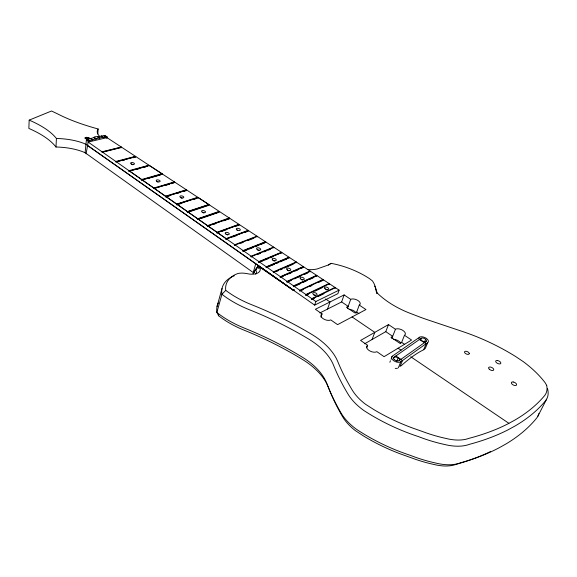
<?xml version="1.0" encoding="UTF-8"?>
<svg xmlns="http://www.w3.org/2000/svg" width="577" height="577" viewBox="0 0 577 577"><rect width="100%" height="100%" fill="white"/><g stroke="black" fill="none" stroke-linecap="round" stroke-linejoin="round"><path stroke-width="0.87" d="M99.432 136.107A34.829 11.994 5.7 0 1 98.148 128.981A126.284 39.214 6.4 0 1 58.176 114.181L51.541 111L29.175 120.124L28.85 128.426A130.532 46.816 1.4 0 1 55.983 147.02A34.303 12.629 4 0 1 85.107 152.746L253.209 272.517L255.748 263.804M55.983 147.02L56.423 138.487A131.102 46.052 1.6 0 0 29.175 120.124M85.107 152.746L86.391 140.031L87.199 139.735L89.219 141.401L89.428 140.947L87.502 139.62L90.459 138.595C95.241 142.324 91.512 138.393 90.459 138.595M97.801 133.929L98.148 128.981M106.817 138.523L107.12 136.9L103.124 137.643L101.105 136.085L97.852 137.037M98.104 136.619L99.871 138.206L97.621 136.691C88.432 136.064 100.795 141.992 94.527 137.42M85.136 138.552L85.475 138.35C84.206 136.316 90.163 137.78 90.582 138.747M88.331 137.679L88.014 139.483A1.904 0.837 10.8 0 0 86.247 138.934M86.103 153.785L87.553 145.498L85.67 144.156A34.447 12.42 4.1 0 0 56.423 138.487M89.089 141.026L88.288 141.322L87.56 145.454L314.667 305.125L337.877 293.664L339.11 290.13L335.381 287.678L311.58 299.218L311.998 299.506L314.4 298.345M102.807 152.126L121.17 147.561L121.278 147.02L106.983 137.636L88.151 142.072L102.028 151.794L102.244 152.559L102.345 152.011L121.596 147.229L135.451 156.331L135.343 156.872L116.568 161.776M135.451 156.331L115.818 161.452L115.71 162L135.775 156.547L148.967 165.21L149.183 165.967L149.299 165.426L161.942 173.727L161.805 174.276L141.516 180.067L141.632 179.519L161.928 173.727L149.299 165.426L128.866 171.218L128.988 170.662L148.967 165.21M121.487 147.77L121.596 147.229M133.107 157.752L135.667 157.088L135.775 156.547M153.677 188.585L153.799 188.037L174.398 181.914L174.261 182.462L153.677 188.585L174.744 182.137L186.335 189.768L186.205 190.316L166.183 196.512M174.398 181.914L162.267 173.951L162.144 174.492L161.805 174.276M174.73 182.144L174.6 182.685L174.261 182.462M181.957 203.227L176.894 204.849L176.677 204.056L165.815 196.447L165.693 197.002L165.354 196.764L165.476 196.209L186.335 189.768M176.894 204.849L177.024 204.294L187.402 211.564L187.619 212.365L187.756 211.809L197.687 218.762L197.904 219.57L198.041 219.008L207.532 225.657L229.264 217.969L229.112 218.517L208.225 225.924M184.049 191.319L186.551 190.54L186.688 189.999L197.781 197.291L197.651 197.832L176.548 204.611M208.593 205.03L208.737 204.482L198.156 197.514L177.009 204.301L187.374 211.571L208.737 204.482L198.135 197.522L198.005 198.07L197.651 197.832M208.953 205.268L209.098 204.72L219.224 211.37L219.448 212.163L219.592 211.615L229.264 217.969M216.829 232.834L216.981 232.271L238.878 224.287L238.727 224.842L216.829 232.834L217.197 233.086L217.341 232.524L239.253 224.532L248.11 230.346L247.951 230.901L225.895 239.181L226.263 239.441L226.415 238.878L248.485 230.591L256.953 236.152L257.169 236.959L257.335 236.404L265.442 241.734L265.283 242.29L242.946 251.132L243.328 251.399L247.461 249.754M223.631 220.84L229.48 218.762L229.632 218.207L238.878 224.287M225.895 239.181L226.047 238.618L248.11 230.346M234.889 226.624L239.102 225.088L239.253 224.532M217.031 306.553L222.03 288.471M265.442 241.734L243.105 250.562L235.12 244.973L234.962 245.535L234.587 245.275L234.745 244.706L256.953 236.152M248.485 230.591L248.326 231.146L247.951 230.901M242.946 251.132L243.105 250.562M243.328 251.399L243.487 250.829L265.831 241.987L273.606 247.093L273.823 247.908L273.996 247.353L281.439 252.243L281.273 252.805L258.698 262.167L259.087 262.441L259.261 261.871L281.836 252.502L288.983 257.198L288.81 257.76L266.141 267.382L266.531 267.656L266.704 267.079L289.38 257.457L296.246 261.972L296.47 262.795L296.65 262.232L303.25 266.574L303.069 267.137L280.22 277.248L280.624 277.523L280.797 276.953L303.661 266.841L310.015 271.017L310.238 271.846M101.105 136.085L104.069 135.732L106.154 137.124M281.439 252.243L258.871 261.597L251.529 256.455L251.363 257.025L250.981 256.758L251.146 256.188L273.606 247.093M258.698 262.167L258.871 261.597M265.831 241.987L265.665 242.549L265.283 242.29M266.141 267.382L266.307 266.805L288.983 257.198M303.25 266.574L280.4 276.671L273.88 272.106L273.7 272.676L273.303 272.402L273.484 271.825L296.246 261.972M281.836 252.502L281.663 253.065L281.273 252.805M280.22 277.248L280.4 276.671M289.38 257.457L289.207 258.02L288.81 257.76M286.899 281.929L310.426 271.284L316.557 275.316L293.549 285.882L287.49 281.634L287.303 282.211L286.899 281.929L287.086 281.352L310.015 271.017M322.694 280.033L322.882 279.47L316.968 275.582L293.96 286.163L293.772 286.74L293.549 285.882M303.661 266.841L303.473 267.403L303.069 267.137M299.622 290.837L323.3 279.744L329.013 283.495L305.882 294.515L300.22 290.548L300.033 291.125L299.622 290.837L299.809 290.26L322.882 279.47M308.5 294.241L306.106 295.381L305.882 294.515M306.106 295.381L306.293 294.804L311.775 298.641L334.963 287.404L329.431 283.769L305.695 295.092M293.368 286.459L316.369 275.878L316.557 275.316M316.968 275.582L316.78 276.145L316.369 275.878M311.58 299.218L311.775 298.641M311.998 299.506L312.193 298.929L315.886 301.519L339.11 290.13M314.667 305.125L315.886 301.519M323.3 279.744L323.106 280.307L318.331 282.542M328.825 284.064L329.013 283.495M329.236 284.338L329.431 283.769M320.971 317.105L322.074 313.902L315.374 309.272L344.116 294.919L350.701 299.333A5.532 2.856 20 0 1 358.079 300.603A5.532 2.856 20 0 1 359.247 305.067L356.673 312.092L354.956 313.001L346.452 307.245L348.183 306.351L341.634 301.93L319.853 312.958M334.963 287.404L335.187 288.248L335.381 287.678M327.534 309.07L329.994 301.973L325.579 298.98M341.634 301.93L344.116 294.919M347.426 308.443L350.701 299.333M366.741 347.736L367.657 345.32L360.575 340.423L388.509 324.584L395.461 329.243A5.734 2.993 22 0 1 402.984 330.498A5.734 2.993 22 0 1 404.484 335.295L411.574 340.041L384.087 356.687L376.86 351.689A5.921 3.224 21.6 0 1 368.991 350.419A5.921 3.224 21.6 0 1 367.657 345.32M372.057 339.514L374.79 332.359L352.071 316.946M364.585 343.805L385.761 331.645L388.509 324.584M391.833 338.425L395.461 329.243M389.857 362.262L390.463 360.748M391.069 359.233L392.281 356.204L419.472 337.257A5.092 2.64 22.8 0 1 426.035 338.187A5.092 2.64 22.8 0 1 427.781 342.507L425.314 348.407L423.77 349.518M393.363 358.822L393.968 357.307L421.123 338.302L420.51 339.774M385.761 331.645L392.67 336.312L390.99 337.3L399.969 343.38L401.635 342.377L404.484 335.295M396.579 361.649L398.101 357.87M398.339 367.823L400.799 361.765L427.781 342.507M399.998 366.626L402.465 360.575L400.763 359.471M418.866 338.735L419.472 337.257M424.441 342.24L425.667 339.298M92.342 139.901L89.428 140.947M97.621 136.691L97.657 137.052M537.692 416.522L546.614 399.183M254.637 271.486L253.13 273.621L255.373 269.538L258.647 265.802L293.102 290.101A43.225 22.106 17 0 0 294.551 290.036M253.13 273.621L258.15 266.011L260.039 267.634L260.162 268.363A13.177 6.852 16.1 0 1 249.488 274.068L246.278 273.498A15.586 8.302 16.2 0 0 237.912 273.498L235.358 274.529A45.893 24.739 17.3 0 0 225.621 289.106L225.758 290.375L226.884 291.226A68.064 35.327 17 0 0 251.644 304.714A315.669 226.09 13.9 0 1 311.731 334.371A61.674 36.084 18.7 0 1 336.716 359.233L337.826 361.685A298.23 142.836 27.7 0 0 352.345 390.232A45.713 25.886 23.3 0 0 365.558 404.268L373.946 409.656A123.803 65.67 23.4 0 0 412.166 427.867L422.573 431.56A97.087 52.413 24.1 0 0 445.718 438.383L448.74 439.068A38.428 21.537 25.5 0 0 466.851 439.018L469.051 438.318A292.012 148.275 17.2 0 0 507.695 423.98L514.186 420.467A291.717 148.145 17.2 0 0 544.457 395.786A41.768 21.082 25.6 0 0 546.664 385.335M85.317 137.521L85.064 137.889L85.648 137.42L88.252 138.112L87.956 137.535M255.64 270.065L257.147 267.93M225.758 290.375L221.914 294.263L216.873 312.431L218.676 315.785L219.772 316.643A67.026 36.257 17.1 0 0 244.064 330.159A308.875 229.098 13.7 0 1 303.026 359.817A60.621 36.885 18.9 0 1 327.368 384.924L328.428 387.412A293.26 146.262 28.4 0 0 342.37 416.349M107.12 136.9L105.238 135.638L104.069 135.732M399.096 360.654L426.122 341.461M376.947 293.643L375.504 288.897A34.663 17.461 19.2 0 0 372.403 280.869L369.446 278.597A57.426 29.658 19.4 0 0 333.679 263.855L331.126 263.357L328.075 265.081L317.162 268.947A25.915 12.86 17.6 0 1 307.39 269.553M328.4 265.067L331.126 263.357M318.396 296.405L323.993 293.686M314.883 291.19L322.86 287.382M301.627 290.382L303.213 289.632M309.582 286.646L311.969 285.528M295.359 286.012L300.119 283.819M303.293 282.355L306.466 280.898M309.64 279.434L313.607 277.609M288.125 281.836L291.399 280.357M294.674 278.879L296.318 278.136M297.956 277.4L300.408 276.289M304.505 274.436L307.779 272.957M281.439 277.162L283.069 276.441M288.781 273.909L291.234 272.827M295.316 271.017L297.761 269.935M301.028 268.485L302.658 267.764M276.145 271.623L278.583 270.563M280.206 269.856L282.651 268.795M284.273 268.089L293.217 264.208M273.303 272.402L296.65 262.232M268.154 266.963L270.577 265.932M272.2 265.247L274.63 264.216M276.246 263.523L278.677 262.492M280.299 261.807L282.73 260.775M284.346 260.083L286.776 259.051M260.703 261.77L263.119 260.768M264.735 260.097L268.767 258.424M270.375 257.753L272.798 256.743M250.981 256.758L273.996 247.353M257.183 254.666L260.515 253.31M263.84 251.961L266.336 250.952M268.002 250.274L270.498 249.264M249.12 249.098L253.253 247.461M254.911 246.805L259.044 245.167M260.703 244.511L264.836 242.874M234.587 245.275L257.335 236.404M240.717 243.314L243.191 242.362M248.124 240.458L253.88 238.236M232.798 236.988L236.887 235.452M245.059 232.38L247.511 231.456M221.409 231.55L226.465 229.704M229.632 218.207L207.871 225.917L207.749 226.472L207.532 225.657L198.019 219.015L219.592 211.615M212.769 224.691L215.271 223.804M85.281 137.73L86.023 137.557M201.214 218.431L218.618 212.444M219.224 211.37L197.659 218.77L187.734 211.817L209.098 204.72M198.373 219.036L218.25 212.206M188.47 212.084L208.102 205.549M187.265 212.12L207.742 205.318M197.781 197.291L176.656 204.063L165.801 196.454L186.688 189.999M193.778 199.426L196.317 198.611M167.359 196.49L169.862 195.711M176.54 193.641L179.043 192.869M165.166 185.498L169.458 184.222M171.167 183.71L173.742 182.938M162.267 173.951L141.516 180.067M147.755 178.61L150.294 177.882M151.989 177.399L154.528 176.67M156.223 176.187L160.449 174.975M95.869 138.841L92.789 139.728M128.873 171.21L147.979 165.988M137.016 169.299L139.62 168.585M143.096 167.633L145.707 166.919M93.979 137.557L90.914 138.509M122.007 160.658L124.567 159.988M96.417 138.704L99.496 137.968M102.028 151.794L121.278 147.02M99.994 137.896L102.987 137.355M85.475 138.35L88.476 139.778M86.06 137.355L86.485 137.557M424.578 342.558L426.237 343.611L423.648 349.799A119.208 30.091 -55.8 0 0 401.015 365.897M419.385 339.514L424.398 342.688M86.528 137.333L86.976 137.622M395.836 356.002L400.957 359.334M229.112 218.517L229.48 218.762M238.727 224.842L239.102 225.088M359.247 305.067L365.955 309.56L337.595 324.642L330.772 319.918A5.72 3.073 19.5 0 1 323.062 318.641A5.72 3.073 19.5 0 1 322.074 313.902M104.552 135.696L106.435 136.958M104.35 135.84L106.276 137.088M101.631 136.006L103.521 137.276M356.673 312.092L358.901 313.592M401.635 342.377L404.455 344.281M398.123 348.191L401.094 350.203M410.759 356.759L508.885 423.33M87.56 139.764L89.457 141.055M86.391 140.031L88.288 141.322M293.102 290.101L260.515 267.641L258.395 268.305L258.15 266.011M154.131 188.268L165.476 196.209L154.117 188.275M226.415 238.878L234.745 244.706M243.487 250.829L251.146 256.188M259.261 261.871L266.307 266.805M266.704 267.079L273.484 271.825M280.797 276.953L287.086 281.352M293.96 286.163L299.809 290.26M102.345 152.011L115.818 161.452M116.143 161.675L128.974 170.669M87.553 145.498L293.239 290.166A43.21 22.164 16.9 0 0 294.688 290.094M87.026 137.355L87.459 137.744M376.478 292.265L378.88 294.587A55.904 26.91 21.3 0 0 410.838 313.592L417.798 316.268A115.703 52.954 21.2 0 0 427.73 319.846L461.449 331.148A139.317 76.481 25.7 0 1 515.831 356.651L523.368 361.707A82.338 43.124 25.3 0 1 545.077 382.638L546.664 385.335M87.509 137.427L87.892 137.91M85.201 138.184L85.403 138.783M218.553 314.487L218.676 315.785M133.143 164.712A1.962 0.894 12.1 0 1 131.34 164.294M158.084 182.08A1.991 0.93 12.8 0 1 156.713 181.546M182.159 198.207A2.019 0.959 13.5 0 1 181.019 197.94M237.558 230.54A2.07 1.017 15.4 0 1 237.205 230.374M227.641 234.933A2.099 1.046 15.1 0 1 227.244 234.882M259.109 250.425A2.12 1.067 16.3 0 1 258.705 250.375M257.912 250.151A2.12 1.067 16.3 0 1 257.537 249.985M289.207 270.844A2.164 1.111 17.5 0 1 287.606 270.397M302.694 280.004A2.185 1.125 18 0 1 301.468 279.722M315.475 295.489A2.229 1.168 18.7 0 1 314.638 295.345M314.227 295.2A2.229 1.168 18.7 0 1 313.838 295.02M327.137 289.863A2.2 1.132 18.9 0 1 325.911 289.582M203.905 212.963A2.048 0.988 14.3 0 1 203.515 212.913M202.743 212.697A2.048 0.988 14.3 0 1 202.397 212.538M274.724 261.02A2.142 1.089 16.9 0 1 273.137 260.573M490.63 451.481A287.541 152.169 17.3 0 1 456.789 464.132L454.611 464.867A37.765 22.005 26.2 0 1 436.739 465.091L433.767 464.42A95.479 53.639 24.6 0 1 411.048 457.712L400.835 454.056A121.797 67.264 23.8 0 1 363.409 435.902L355.216 430.507A44.934 26.463 23.8 0 1 342.37 416.349M218.301 302.968A48.187 26.91 17.3 0 0 216.873 312.431A69.932 37.62 17.1 0 0 244.165 328.024A305.767 225.513 13.8 0 1 302.687 357.408A57.613 34.865 18.9 0 1 326.87 383.64A297.191 147.467 28.3 0 0 340.957 412.843A48.244 28.266 23.7 0 0 356.413 429.259A125.173 68.757 23.8 0 0 410.139 455.275A98.782 55.204 24.5 0 0 435.815 463.057A41.176 23.866 26.1 0 0 460.677 462.761A290.815 153.129 17.3 0 0 499.386 447.658L505.928 443.987A290.815 153.129 17.3 0 0 536.487 418.289A44.278 23.145 26.1 0 0 538.875 413.572M374.668 286.098A37.382 18.947 19.3 0 1 375.151 286.985M375.577 287.865A37.382 18.947 19.3 0 1 376.889 293.015M547.465 388.429A44.79 22.748 25.7 0 1 545.424 400.914A294.039 150.323 17.3 0 1 514.929 426.071L508.373 429.656A294.039 150.323 17.3 0 1 469.483 444.312A41.695 23.506 25.6 0 1 444.384 444.434A99.965 54.303 24.2 0 1 418.361 436.565A126.644 67.596 23.4 0 1 363.82 410.485A48.843 27.826 23.4 0 1 348.054 394.163A300.783 144.993 27.8 0 1 333.556 365.248A58.327 34.317 18.7 0 0 308.904 339.204A310.549 223.386 13.9 0 0 249.581 309.82A70.704 36.928 17 0 1 221.914 294.263A48.742 26.434 17.3 0 1 234.284 275.756M255.373 269.538A10.307 5.388 16.1 0 1 255.741 274.205M393.391 339.341A5.691 3.022 22.1 0 1 400.849 343.265M349.049 309.409A5.496 2.892 20.1 0 1 356.197 313.152M400.799 361.765A5.287 2.871 22.6 0 1 393.903 360.841A5.287 2.871 22.6 0 1 392.281 356.204M397.517 368.213A5.265 2.885 22.7 0 1 395.238 368.335M513.213 381.988L512.592 381.945A2.827 1.435 26 0 0 511.59 383.561A2.827 1.435 26 0 0 514.742 385.472L515.362 385.523A2.827 1.435 26 0 0 516.357 383.9A2.827 1.435 26 0 0 513.213 381.988M497.547 360.553L496.934 360.502A2.755 1.378 25 0 0 495.693 361.39L495.794 361.801A2.755 1.378 25 0 0 498.975 363.871L499.588 363.921A2.755 1.378 25 0 0 500.822 363.027L500.721 362.608A2.755 1.378 25 0 0 497.547 360.553M153.799 188.037L141.949 179.75L153.778 188.037M141.632 179.519L129.306 170.893L141.617 179.519M216.966 232.271L207.871 225.917L216.981 232.271M226.047 238.618L217.334 232.531L226.047 238.618M469.245 353.578L469.173 353.196A2.524 1.284 24.1 0 0 466.591 351.371A2.524 1.284 24.1 0 0 464.521 352.071L464.593 352.446A2.524 1.284 24.1 0 0 467.175 354.278A2.524 1.284 24.1 0 0 469.245 353.578M313.376 294.364A2.236 1.168 18.7 0 0 316.982 294.717A2.236 1.168 18.7 0 0 314.4 292.589A2.236 1.168 18.7 0 0 313.376 294.364M131.21 163.911A1.962 0.894 12.1 0 0 134.405 164.005A1.962 0.894 12.1 0 0 131.982 162.519A1.962 0.894 12.1 0 0 131.21 163.911M156.872 181.337A1.991 0.923 12.8 0 0 160.089 181.402A1.991 0.923 12.8 0 0 157.586 179.858A1.991 0.923 12.8 0 0 156.872 181.337M180.536 197.399A2.019 0.959 13.5 0 0 183.774 197.442A2.019 0.959 13.5 0 0 181.192 195.855A2.019 0.959 13.5 0 0 180.536 197.399M202.26 212.148A2.048 0.988 14.3 0 0 205.513 212.163A2.048 0.988 14.3 0 0 202.859 210.533A2.048 0.988 14.3 0 0 202.26 212.148M225.953 234.089A2.099 1.046 15.1 0 0 229.249 234.074A2.099 1.046 15.1 0 0 226.487 232.365A2.099 1.046 15.1 0 0 225.953 234.089M237.068 229.978A2.07 1.017 15.4 0 0 240.306 229.971A2.07 1.017 15.4 0 0 237.565 228.283A2.07 1.017 15.4 0 0 237.068 229.978M257.104 249.365A2.12 1.067 16.3 0 0 260.602 249.726A2.12 1.067 16.3 0 0 258.229 247.8A2.12 1.067 16.3 0 0 257.104 249.365M300.631 278.907A2.185 1.125 18 0 0 304.18 279.254A2.185 1.125 18 0 0 301.648 277.205A2.185 1.125 18 0 0 300.631 278.907M325.06 288.767A2.2 1.132 18.9 0 0 328.601 289.099A2.2 1.132 18.9 0 0 326.012 287.021A2.2 1.132 18.9 0 0 325.06 288.767M272.697 259.953A2.142 1.089 16.9 0 0 276.21 260.306A2.142 1.089 16.9 0 0 273.786 258.337A2.142 1.089 16.9 0 0 272.697 259.953M287.158 269.762A2.164 1.111 17.5 0 0 290.693 270.115A2.164 1.111 17.5 0 0 288.212 268.103A2.164 1.111 17.5 0 0 287.158 269.762M489.354 369.258A2.791 1.421 25.1 0 0 493.681 369.958A2.791 1.421 25.1 0 0 490.45 367.059A2.791 1.421 25.1 0 0 489.354 369.258M421.571 340.473A3.065 1.587 22.8 0 0 426.41 341.144A3.065 1.587 22.8 0 0 422.869 338.035A3.065 1.587 22.8 0 0 421.571 340.473M394.343 359.63A3.181 1.724 22.6 0 0 399.414 360.308A3.181 1.724 22.6 0 0 395.822 357.012A3.181 1.724 22.6 0 0 394.343 359.63"/></g></svg>
